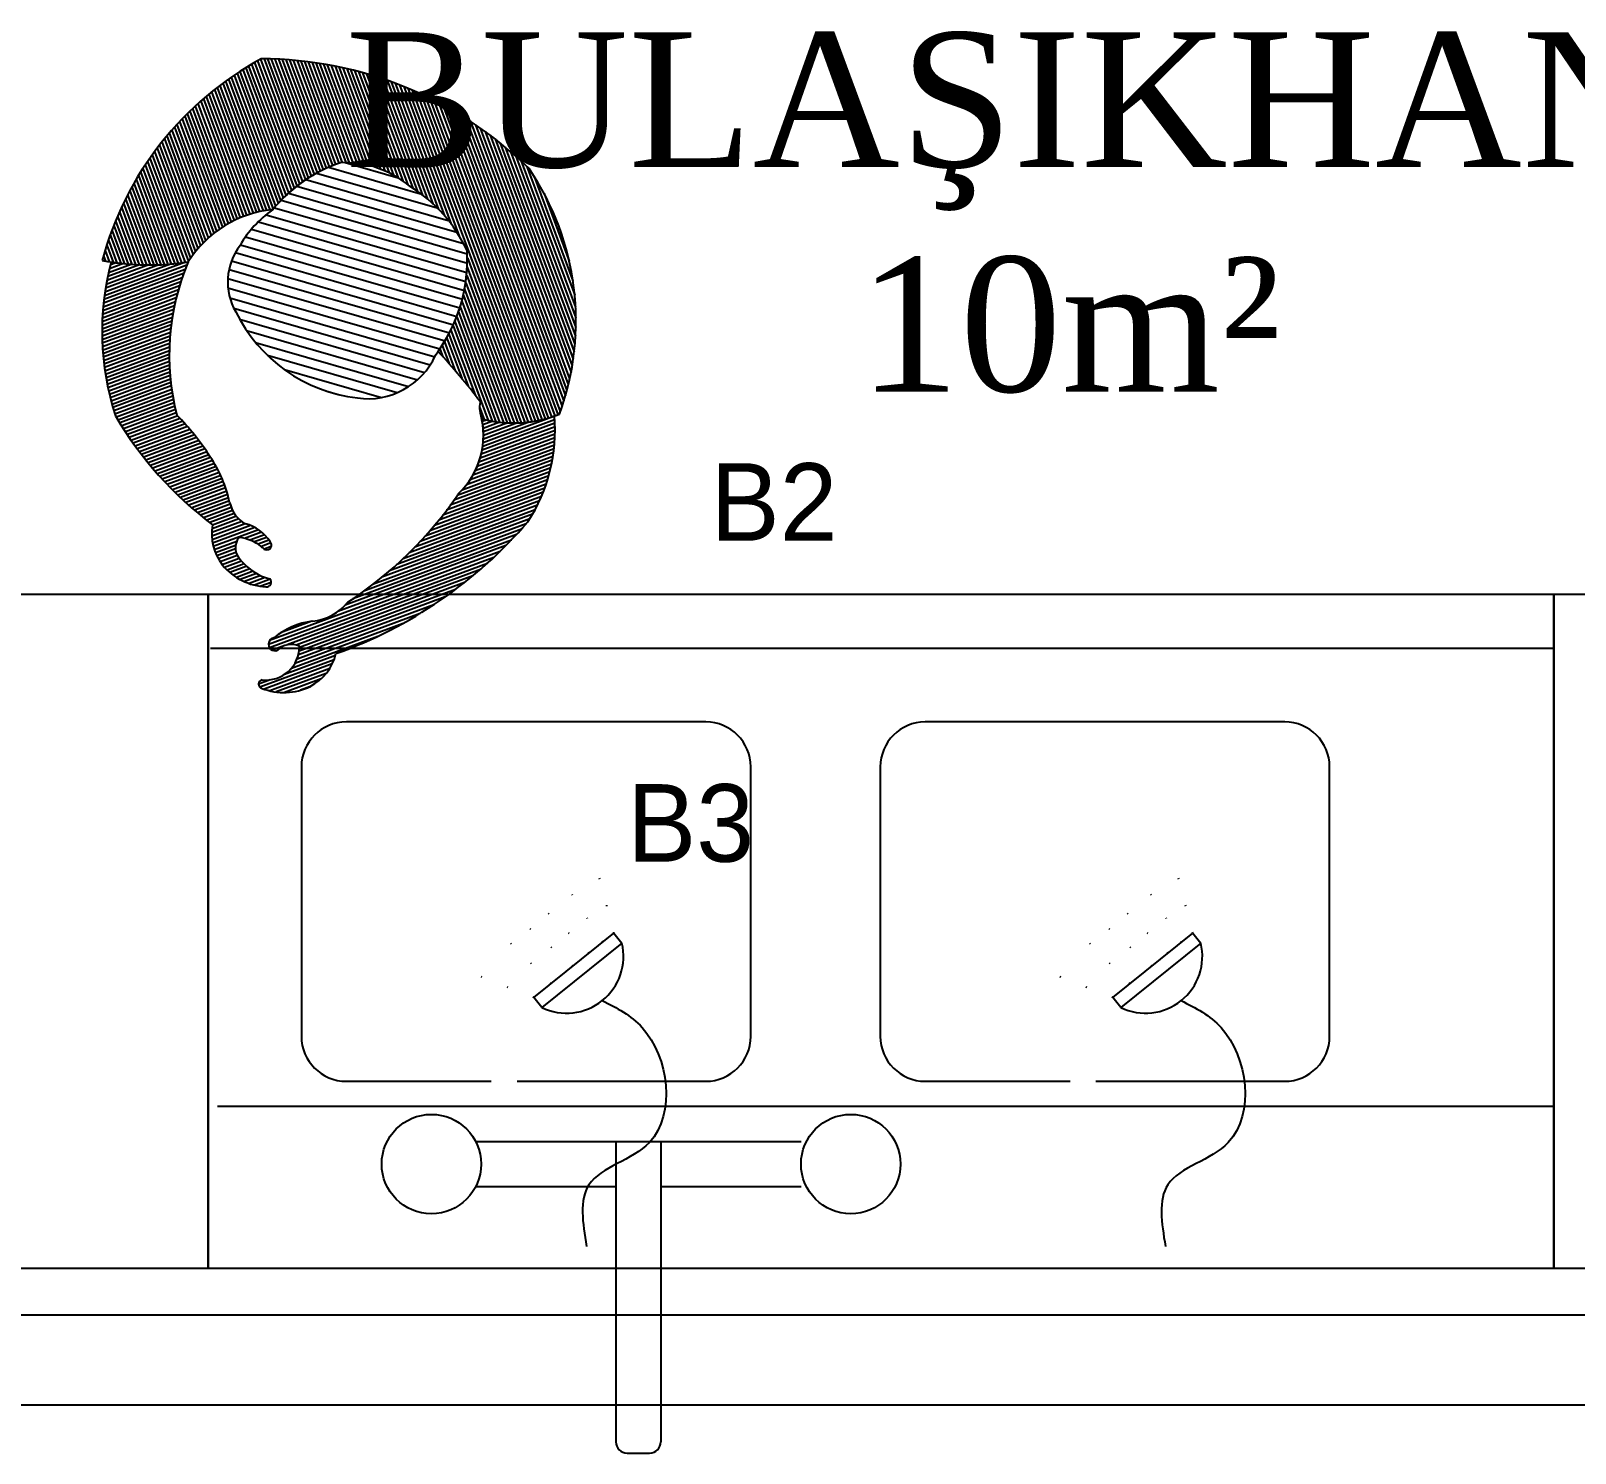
# Model space of a CAD drawing. Header units: millimetres. Extents: x 7703 to 14147, y -5820 to 95.
# Drawn here: x 12102.9 to 12274.7, y -4633.3 to -4474.9 of the extents above; entities that cross this region are included whole.
import ezdxf
from ezdxf.enums import TextEntityAlignment as Align

# ---------------------------------------------------------------- set-up
doc = ezdxf.new("R2010")
doc.units = ezdxf.units.MM
doc.linetypes.add('ACAD_ISO07W100', pattern=[3, 0, -3])
doc.linetypes.add('CONTINUA', pattern=[0])
for name, color, linetype in [('elux3d-ins-3D', 3, 'CONTINUA'), ('Kıtc-002 Çizgi', 7, 'Continuous'), ('TEFRIS', 13, 'Continuous'), ('tezgah', 1, 'Continuous')]:
    doc.layers.add(name, color=color, linetype=linetype)
doc.layers.add('mutfak ekipmanları', color=161, linetype='Continuous', lineweight=15)
doc.styles.get("Standard").update_dxf_attribs({"font": 'stylu.ttf', "height": 10})
doc.styles.add('TAKSİM', font='GOTHIC.TTF', dxfattribs={"height": 20})

# ---------------------------------------------------------------- blocks, each defined once
blk = doc.blocks.new('A$C074D4DC8')
at = {"color": 0, "linetype": 'Continuous'}
for p, q in [((152.28, 22.89), (149.89, 29.32)), ((152.66, 22.94), (150.25, 29.43)), ((153.04, 22.99), (150.61, 29.53)), ((153.43, 23.03), (150.98, 29.63)), ((153.81, 23.07), (151.34, 29.73)), ((154.2, 23.1), (151.71, 29.82)), ((154.59, 23.12), (152.07, 29.9)), ((154.99, 23.14), (152.44, 29.99)), ((155.38, 23.15), (152.82, 30.06)), ((155.78, 23.16), (153.19, 30.14)), ((156.18, 23.16), (153.56, 30.2)), ((156.58, 23.15), (153.94, 30.27)), ((156.98, 23.14), (154.32, 30.33)), ((157.39, 23.13), (154.7, 30.38)), ((157.8, 23.1), (155.08, 30.43)), ((158.21, 23.07), (155.46, 30.47)), ((158.62, 23.04), (155.85, 30.51)), ((159.04, 22.99), (156.24, 30.55)), ((159.46, 22.94), (156.62, 30.58)), ((159.88, 22.89), (157.02, 30.6)), ((160.3, 22.82), (157.41, 30.62)), ((160.73, 22.75), (157.8, 30.64)), ((161.16, 22.67), (158.2, 30.64)), ((161.59, 22.58), (158.6, 30.65)), ((162.03, 22.49), (159, 30.65)), ((162.47, 22.38), (159.4, 30.64)), ((162.91, 22.27), (159.81, 30.63)), ((163.35, 22.15), (160.21, 30.61)), ((163.8, 22.02), (160.62, 30.59)), ((164.25, 21.88), (161.03, 30.56)), ((164.71, 21.73), (161.45, 30.52)), ((165.17, 21.57), (161.86, 30.48)), ((165.63, 21.4), (162.28, 30.43)), ((166.1, 21.21), (162.7, 30.38)), ((166.41, 21.46), (163.12, 30.32)), ((166.23, 23.03), (163.55, 30.25)), ((166.15, 24.32), (163.97, 30.18)), ((166.13, 25.45), (164.4, 30.1)), ((166.15, 26.47), (164.84, 30.01)), ((166.2, 27.4), (165.27, 29.91)), ((166.28, 28.27), (165.71, 29.81)), ((166.38, 29.08), (166.15, 29.7)), ((149.03, 21.95), (146.92, 27.62)), ((149.32, 22.23), (147.24, 27.83)), ((149.66, 22.39), (147.56, 28.05)), ((150.03, 22.47), (147.89, 28.25)), ((150.4, 22.56), (148.21, 28.46)), ((150.77, 22.63), (148.54, 28.66)), ((151.15, 22.71), (148.86, 28.86)), ((151.52, 22.77), (149.19, 29.05)), ((151.9, 22.83), (149.53, 29.21)), ((146.91, 20.12), (144.72, 26.01)), ((147.21, 20.37), (145.03, 26.25)), ((147.52, 20.62), (145.34, 26.49)), ((147.83, 20.87), (145.66, 26.72)), ((148.13, 21.13), (145.97, 26.95)), ((148.43, 21.4), (146.29, 27.18)), ((148.73, 21.67), (146.6, 27.4)), ((144.69, 18.56), (142.59, 24.22)), ((145.01, 18.77), (142.89, 24.48)), ((145.33, 18.98), (143.19, 24.75)), ((145.65, 19.2), (143.49, 25.01)), ((145.97, 19.42), (143.8, 25.26)), ((146.28, 19.65), (144.1, 25.51)), ((146.59, 19.88), (144.41, 25.76)), ((142.7, 17.44), (140.81, 22.52)), ((143.04, 17.61), (141.11, 22.82)), ((143.38, 17.78), (141.4, 23.1)), ((143.71, 17.96), (141.69, 23.39)), ((144.04, 18.15), (141.99, 23.67)), ((144.36, 18.35), (142.29, 23.94)), ((140.59, 16.67), (139.1, 20.67)), ((140.95, 16.77), (139.38, 20.99)), ((141.3, 16.89), (139.67, 21.31)), ((141.66, 17.01), (139.95, 21.62)), ((142.01, 17.15), (140.24, 21.92)), ((142.36, 17.29), (140.52, 22.23)), ((138.79, 16.12), (137.72, 19)), ((139.13, 16.28), (137.99, 19.35)), ((139.49, 16.39), (138.27, 19.69)), ((139.86, 16.48), (138.54, 20.02)), ((140.22, 16.57), (138.82, 20.35)), ((133.46, 15.39), (132.76, 17.28)), ((133.78, 15.6), (133.08, 17.5)), ((134.13, 15.74), (133.4, 17.71)), ((134.51, 15.8), (133.74, 17.88)), ((134.91, 15.79), (134.08, 18.03)), ((135.36, 15.66), (134.43, 18.16)), ((136.66, 13.25), (134.79, 18.27)), ((136.9, 13.66), (135.16, 18.35)), ((137.13, 14.14), (135.54, 18.41)), ((137.31, 14.71), (135.93, 18.44)), ((137.57, 15.1), (136.33, 18.44)), ((137.85, 15.43), (136.74, 18.41)), ((138.15, 15.7), (137.16, 18.35)), ((138.46, 15.93), (137.45, 18.65)), ((132.04, 13.84), (131.35, 15.69)), ((132.3, 14.21), (131.61, 16.06)), ((132.58, 14.54), (131.88, 16.41)), ((132.86, 14.84), (132.17, 16.73)), ((133.16, 15.12), (132.46, 17.01)), ((131.34, 12.48), (130.67, 14.28)), ((131.55, 12.99), (130.88, 14.8)), ((131.79, 13.44), (131.11, 15.27)), ((136.1, 12.58), (135.51, 14.19)), ((136.39, 12.89), (135.69, 14.78)), ((121.71, 5.03), (118.9, 12.59)), ((122.18, 4.82), (119.12, 13.09)), ((119.94, 11.94), (119.46, 13.24)), ((132.91, -12.23), (123.87, 12.13)), ((130.79, 11.82), (130.36, 12.98)), ((131.14, 11.94), (130.49, 13.69)), ((134.79, 11.81), (134.49, 12.61)), ((135.18, 11.85), (134.78, 12.91)), ((135.49, 12.07), (135.05, 13.28)), ((135.8, 12.31), (135.29, 13.7)), ((120.04, 6.28), (118.54, 10.33)), ((120.66, 5.7), (118.59, 11.27)), ((121.2, 5.31), (118.72, 11.99)), ((122.64, 4.67), (120.53, 10.36)), ((123.64, 10.6), (123.24, 11.68)), ((132.22, -11.45), (123.52, 12.01)), ((133.58, -12.96), (124.32, 12)), ((126.47, 7.29), (125.17, 10.78)), ((124.78, -0.03), (121.22, 9.58)), ((126.23, -2.85), (121.76, 9.19)), ((127.34, -4.75), (122.25, 8.95)), ((128.3, -6.27), (122.71, 8.8)), ((129.18, -7.55), (123.14, 8.71)), ((129.99, -8.68), (123.55, 8.68)), ((130.77, -9.68), (123.82, 9.04)), ((131.51, -10.6), (123.85, 10.05)), ((119.16, 7.57), (118.8, 8.56)), ((134.24, -13.65), (127.54, 4.41)), ((134.88, -14.3), (128.24, 3.6)), ((135.51, -14.91), (128.96, 2.74)), ((136.12, -15.49), (129.81, 1.52)), ((136.73, -16.04), (130.6, 0.45)), ((137.32, -16.56), (131.36, -0.49)), ((137.87, -16.96), (132.07, -1.35)), ((138.38, -17.26), (132.77, -2.14)), ((138.88, -17.54), (133.43, -2.86)), ((139.38, -17.8), (134.09, -3.53)), ((139.86, -18.03), (134.72, -4.16)), ((140.34, -18.24), (135.34, -4.76)), ((140.82, -18.44), (135.95, -5.31)), ((141.28, -18.62), (136.54, -5.84)), ((141.74, -18.78), (137.13, -6.34)), ((142.2, -18.93), (137.7, -6.82)), ((142.65, -19.06), (138.27, -7.27)), ((143.09, -19.18), (138.83, -7.7)), ((143.53, -19.28), (139.38, -8.11)), ((143.96, -19.38), (139.93, -8.5)), ((144.4, -19.46), (140.47, -8.88)), ((144.82, -19.53), (141.07, -9.42)), ((145.24, -19.59), (141.65, -9.92)), ((145.66, -19.65), (142.2, -10.31)), ((146.08, -19.69), (142.72, -10.63)), ((146.49, -19.72), (143.22, -10.89)), ((146.9, -19.74), (143.7, -11.11)), ((147.3, -19.75), (144.16, -11.29)), ((147.71, -19.76), (144.62, -11.44)), ((148.1, -19.76), (145.06, -11.56)), ((148.5, -19.74), (145.5, -11.65)), ((148.89, -19.72), (145.92, -11.72)), ((149.28, -19.7), (146.34, -11.77)), ((148.67, -16.96), (146.75, -11.8)), ((148.55, -15.57), (147.15, -11.81)), ((148.56, -14.51), (147.55, -11.8)), ((148.63, -13.62), (147.94, -11.77)), ((148.74, -12.83), (148.33, -11.73)), ((148.87, -12.13), (148.7, -11.67)), ((149.09, -11.64), (149.08, -11.6))]:
    blk.add_line(p, q, dxfattribs=at)
at = {"color": 0}
for p, q in [((170.54, 29.34), (166.23, 27.74)), ((170.01, 29.54), (166.27, 28.16)), ((169.47, 29.74), (166.32, 28.57)), ((168.91, 29.94), (166.37, 28.99)), ((168.34, 30.12), (166.43, 29.41)), ((167.75, 30.31), (166.5, 29.84)), ((167.15, 30.48), (166.57, 30.27)), ((173.02, 28.26), (166.13, 25.7)), ((173.49, 28.03), (166.13, 25.3)), ((173.94, 27.8), (166.13, 24.9)), ((172.55, 28.48), (166.14, 26.11)), ((174.39, 27.57), (166.14, 24.51)), ((172.06, 28.7), (166.15, 26.51)), ((171.57, 28.92), (166.17, 26.92)), ((171.06, 29.13), (166.2, 27.33)), ((174.82, 27.33), (166.16, 24.11)), ((175.25, 27.09), (166.18, 23.72)), ((175.67, 26.84), (166.2, 23.33)), ((176.08, 26.6), (166.23, 22.94)), ((176.49, 26.35), (166.27, 22.56)), ((176.89, 26.1), (166.31, 22.17)), ((177.28, 25.84), (166.36, 21.79)), ((177.66, 25.58), (166.42, 21.41)), ((178.04, 25.32), (166.5, 21.04)), ((178.41, 25.06), (166.89, 20.79)), ((178.77, 24.8), (167.26, 20.52)), ((179.13, 24.53), (167.61, 20.25)), ((179.48, 24.26), (167.95, 19.98)), ((179.83, 23.99), (168.27, 19.7)), ((180.17, 23.71), (168.57, 19.41)), ((180.5, 23.44), (168.87, 19.12)), ((180.83, 23.16), (169.14, 18.82)), ((181.15, 22.88), (169.41, 18.52)), ((181.47, 22.6), (169.66, 18.21)), ((181.78, 22.31), (169.89, 17.9)), ((182.09, 22.03), (170.12, 17.58)), ((182.39, 21.74), (170.34, 17.26)), ((182.69, 21.45), (170.54, 16.94)), ((182.98, 21.16), (170.73, 16.61)), ((183.27, 20.86), (170.91, 16.28)), ((183.55, 20.57), (171.08, 15.94)), ((183.83, 20.27), (171.24, 15.6)), ((184.1, 19.97), (171.39, 15.26)), ((184.37, 19.67), (171.53, 14.91)), ((184.63, 19.37), (171.66, 14.56)), ((184.89, 19.07), (171.78, 14.2)), ((185.15, 18.76), (171.89, 13.84)), ((185.4, 18.45), (171.98, 13.47)), ((185.65, 18.15), (172.07, 13.11)), ((185.89, 17.84), (172.14, 12.73)), ((186.13, 17.52), (172.2, 12.36)), ((186.36, 17.21), (172.26, 11.98)), ((186.59, 16.9), (172.34, 11.61)), ((186.82, 16.58), (172.68, 11.33)), ((187.04, 16.26), (173, 11.05)), ((187.26, 15.94), (173.3, 10.77)), ((187.47, 15.62), (173.6, 10.48)), ((187.68, 15.3), (173.89, 10.18)), ((187.88, 14.98), (174.16, 9.88)), ((188.09, 14.65), (174.43, 9.58)), ((188.28, 14.33), (174.68, 9.28)), ((188.48, 14), (174.93, 8.97)), ((188.67, 13.67), (175.16, 8.66)), ((188.86, 13.34), (175.39, 8.34)), ((189.04, 13), (175.61, 8.02)), ((189.08, 12.62), (175.82, 7.7)), ((189.07, 12.22), (176.02, 7.37)), ((189.06, 11.81), (176.21, 7.05)), ((189.05, 11.41), (176.4, 6.71)), ((189.03, 11), (176.57, 6.38)), ((189.01, 10.59), (176.74, 6.04)), ((188.99, 10.19), (176.9, 5.7)), ((188.96, 9.77), (177.05, 5.36)), ((188.92, 9.36), (177.19, 5.01)), ((188.89, 8.95), (177.33, 4.66)), ((188.84, 8.53), (177.45, 4.31)), ((188.8, 8.12), (177.52, 3.93)), ((188.69, 7.28), (177.52, 3.13)), ((188.75, 7.7), (177.53, 3.53)), ((188.43, 5.58), (177.31, 1.45)), ((188.5, 6.01), (177.39, 1.88)), ((188.57, 6.43), (177.45, 2.3)), ((188.63, 6.86), (177.49, 2.72)), ((188.09, 3.85), (176.8, -0.34)), ((188.18, 4.29), (176.96, 0.12)), ((188.27, 4.72), (177.1, 0.58)), ((188.35, 5.15), (177.22, 1.02)), ((187.66, 2.09), (175.83, -2.29)), ((187.77, 2.54), (176.13, -1.78)), ((187.88, 2.98), (176.39, -1.29)), ((187.99, 3.42), (176.61, -0.81)), ((187.14, 0.3), (174.32, -4.46)), ((187.28, 0.75), (174.68, -3.92)), ((187.41, 1.2), (175.07, -3.38)), ((187.54, 1.65), (175.48, -2.82)), ((186.53, -1.53), (172.32, -6.8)), ((186.69, -1.07), (172.93, -6.17)), ((186.85, -0.61), (173.46, -5.58)), ((187, -0.15), (173.91, -5.01)), ((185.8, -3.4), (148.7, -17.17)), ((185.99, -2.93), (169.34, -9.1)), ((186.18, -2.46), (170.66, -8.21)), ((186.36, -1.99), (171.59, -7.47)), ((185.6, -3.87), (148.76, -17.54)), ((185.39, -4.35), (148.83, -17.92)), ((185.17, -4.83), (148.91, -18.29)), ((184.94, -5.31), (149, -18.65)), ((184.71, -5.8), (149.11, -19.01)), ((184.46, -6.29), (149.22, -19.37)), ((184.21, -6.79), (149.34, -19.73)), ((159.36, -8.41), (148.83, -12.31)), ((183.94, -7.29), (149.47, -20.08)), ((183.66, -7.79), (149.81, -20.35)), ((183.38, -8.3), (150.37, -20.54)), ((158.89, -8.18), (151.66, -10.87)), ((158.44, -7.95), (152.62, -10.11)), ((158, -7.71), (153.52, -9.38)), ((157.59, -7.47), (154.36, -8.66)), ((157.18, -7.22), (155.16, -7.97)), ((156.8, -6.96), (155.92, -7.29)), ((163.42, -9.7), (148.54, -15.22)), ((162.73, -9.56), (148.55, -14.82)), ((164.16, -9.83), (148.55, -15.62)), ((162.09, -9.4), (148.56, -14.42)), ((164.97, -9.93), (148.57, -16.01)), ((161.48, -9.22), (148.59, -14.01)), ((165.87, -9.99), (148.6, -16.4)), ((160.91, -9.03), (148.63, -13.59)), ((166.91, -10.01), (148.64, -16.79)), ((160.37, -8.83), (148.68, -13.17)), ((159.85, -8.63), (148.75, -12.75)), ((183.08, -8.81), (150.95, -20.73)), ((182.76, -9.32), (151.55, -20.91)), ((182.44, -9.84), (152.17, -21.08)), ((150.31, -11.37), (148.93, -11.88)), ((182.1, -10.37), (152.81, -21.24)), ((181.75, -10.9), (153.47, -21.39)), ((181.38, -11.44), (154.17, -21.54)), ((180.99, -11.98), (154.89, -21.67)), ((180.58, -12.53), (155.65, -21.78)), ((180.16, -13.09), (156.45, -21.89)), ((179.71, -13.66), (157.3, -21.97)), ((179.24, -14.23), (158.21, -22.04)), ((178.75, -14.81), (159.18, -22.07)), ((178.23, -15.41), (160.24, -22.08)), ((177.68, -16.01), (161.42, -22.04)), ((177.09, -16.63), (162.76, -21.95)), ((175.99, -17.44), (164.37, -21.75)), ((174.07, -18.55), (166.55, -21.34))]:
    blk.add_line(p, q, dxfattribs=at)
at = {"color": 247, "linetype": 'Continuous'}
for p, q in [((161.33, 15.99), (155.02, -5.87)), ((162.49, 16.43), (155.92, -6.37)), ((163.59, 16.63), (156.79, -6.95)), ((164.64, 16.65), (157.67, -7.52)), ((165.64, 16.51), (158.57, -8.02)), ((166.6, 16.23), (159.48, -8.46)), ((167.52, 15.81), (160.41, -8.85)), ((158.83, 14.56), (153.35, -4.45)), ((160.1, 15.34), (154.16, -5.24)), ((168.39, 15.24), (161.35, -9.18)), ((169.27, 14.67), (162.31, -9.46)), ((170.12, 14.01), (163.29, -9.68)), ((156.08, 12.25), (151.92, -2.21)), ((157.5, 13.57), (152.59, -3.47)), ((170.94, 13.25), (164.28, -9.84)), ((171.73, 12.37), (165.29, -9.95)), ((154.5, 10.35), (151.38, -0.44)), ((172.51, 11.47), (166.32, -10.01)), ((173.34, 10.73), (167.36, -10)), ((174.14, 9.91), (168.53, -9.57)), ((174.92, 8.98), (169.78, -8.83)), ((175.66, 7.95), (171.09, -7.88)), ((152.13, 5.75), (151.69, 4.24)), ((176.36, 6.78), (172.5, -6.63)), ((177.02, 5.43), (174.06, -4.81)), ((177.53, 3.6), (175.82, -2.32))]:
    blk.add_line(p, q, dxfattribs=at)
at = {"linetype": 'ACAD_ISO07W100'}
for p, q in [((84.57, -17.4), (87.02, -11.13)), ((86.12, -19.32), (90.93, -14.5)), ((88.07, -21.75), (92.41, -16.79)), ((89.51, -23.53), (94.29, -18.67)), ((90.75, -25.07), (96.71, -21.23)), ((91.75, -26.32), (98.33, -24.6)), ((84.57, -81.82), (87.02, -75.55)), ((86.12, -83.74), (90.93, -78.92)), ((88.07, -86.17), (92.41, -81.21)), ((89.51, -87.95), (94.29, -83.09)), ((90.75, -89.49), (96.71, -85.65)), ((91.75, -90.74), (98.33, -89.02))]:
    blk.add_line(p, q, dxfattribs=at)
for p, q in [((83.46, -18.29), (84.57, -17.4)), ((90.64, -27.2), (83.46, -18.29)), ((84.57, -17.4), (91.75, -26.32)), ((91.75, -26.32), (90.64, -27.2)), ((83.46, -82.71), (84.57, -81.82)), ((84.57, -81.82), (91.75, -90.74)), ((90.64, -91.62), (83.46, -82.71)), ((91.75, -90.74), (90.64, -91.62))]:
    blk.add_line(p, q)
at = {"color": 171}
blk.add_line((129.43, -165.93), (129.43, -130.92), dxfattribs=at)
at = {"color": 40, "linetype": 'Continuous'}
for centre, radius, start, end in [((158.7, 0.86), 29.79, 74.8884, 108.3058), ((158.7, 0.86), 29.79, 74.8884, 108.3058), ((193.33, 25.36), 27.2, 170.9963, 189.0974), ((169.96, -6.21), 40.93, 120.2534, 143.1349), ((156.06, -3.68), 26.84, 67.1839, 104.3498), ((129.78, 42.13), 27.89, 302.5998, 314.7345), ((137.06, 12.05), 6.77, 129.9286, 177.0635), ((136.17, 12.88), 5.56, 79.158, 128.3146), ((136.73, 30.43), 14.29, 281.902, 304.4157), ((134.63, 13.95), 1.86, 51.2509, 137.9542), ((140.38, 12.98), 3.52, 103.7714, 150.7848), ((139.78, 15.88), 0.575, 99.9775, 113.8725), ((137.36, 10.27), 6.42, 129.8627, 164.6012), ((130.84, 15.95), 4.98, 322.6855, 353.5772), ((132.89, 15.81), 4.56, 302.3055, 345.9011), ((125.3, 10.41), 6.77, 158.6575, 205.7924), ((119.46, 12.76), 0.474, 6.5463, 166.4217), ((123.65, 12.41), 3.73, 173.7999, 270.5093), ((123.91, 11.4), 0.729, 10.9968, 202.4157), ((130.81, 12.33), 0.511, 171.6923, 315.6461), ((134.94, 12.32), 0.531, 161.57, 316.5268), ((135.4, 12.05), 1.06, 123.9779, 155.6385), ((121.8, 9.6), 2.09, 333.8375, 46.6134), ((117.79, 6.06), 8.76, 7.6918, 38.7144), ((124.15, 10.03), 5.56, 207.4064, 256.5629), ((132.24, 7.79), 5.79, 185.526, 231.0019), ((170.56, 21.66), 50.65, 199.6567, 229.2937), ((165.13, 27.07), 43.6, 213.0605, 235.834), ((147.15, -2.87), 8.93, 223.3265, 283.9023), ((147.15, -2.87), 8.93, 223.3265, 285.8629), ((162.27, -15.13), 13.73, 165.5672, 199.4256), ((150.22, -13.8), 2.44, 112.1544, 120.5713), ((147.73, -1), 18.76, 237.049, 274.8769), ((147.73, -1), 18.76, 237.049, 274.8769)]:
    blk.add_arc(centre, radius, start, end, dxfattribs=at)
at = {"color": 9, "linetype": 'Continuous'}
for centre, radius, start, end in [((193.33, 25.36), 27.2, 168.8524, 189.0974), ((157.39, -4.18), 36.01, 28.3742, 75.1214), ((159.88, 10.47), 12.47, 5.4244, 58.0873), ((168.58, 0.19), 17.37, 116.2311, 173.2547), ((164.24, 9.98), 6.68, 52.5939, 119.9837), ((162.05, 4.47), 12.5, 35.2614, 59.9637), ((146.49, 12.99), 42.59, 315.4809, 359.9175), ((162.1, -1), 16.24, 18.3354, 51.1316), ((166.27, 3.64), 11.26, 319.7433, 2.3966), ((159.46, 1.04), 8.22, 171.6736, 245.7683), ((160.76, 5.07), 16.58, 294.7366, 328.3153), ((110.55, 42.33), 67.23, 306.8588, 313.1065), ((166.68, 7.53), 17.53, 234.4996, 273.3125), ((162.27, -15.13), 13.73, 165.5672, 201.9303), ((150.22, -13.8), 2.44, 74.1707, 120.5713), ((159.89, 8.13), 30.22, 249.9585, 304.1543)]:
    blk.add_arc(centre, radius, start, end, dxfattribs=at)
at = {"color": 32, "linetype": 'Continuous'}
for centre, radius, start, end in [((162.1, -1), 16.24, 18.3354, 51.3162), ((166.27, 3.64), 11.26, 319.7433, 2.3966), ((160.76, 5.07), 16.58, 294.7366, 328.3153), ((166.68, 7.53), 17.53, 232.8552, 273.3125)]:
    blk.add_arc(centre, radius, start, end, dxfattribs=at)
for centre in [(89.16, -21.05), (89.16, -85.47)]:
    blk.add_arc(centre, 6.33, 154.1441, 283.52)
for points in [[(84.23, -25.02), (81.23, -29.46), (68.44, -30.26), (63.73, -23.53), (56.87, -23.26)], [(84.23, -89.44), (81.23, -93.88), (68.44, -94.68), (63.73, -87.95), (56.87, -87.68)]]:
    blk.add_spline(points, degree=3)
at = {"layer": 'TEFRIS'}
for p, q in [((63.53, -10.93), (63.53, -26.54)), ((68.53, -10.93), (68.53, -47.14)), ((68.53, -26.54), (35.09, -26.54)), ((33.84, -27.79), (33.84, -30.29)), ((68.53, -31.54), (35.09, -31.54)), ((63.53, -31.54), (63.53, -47.14))]:
    blk.add_line(p, q, dxfattribs=at)
for centre, major_axis, start_param, end_param in [((66.03, -6), (-3.91, 3.91), 5.497787, 11.780972), ((35.09, -27.79), (-0.884, -0.884), 3.926991, 5.497787), ((35.09, -30.29), (-0.884, 0.884), 0.785398, 2.356194), ((66.03, -52.67), (-3.91, 3.91), 5.497787, 11.780972)]:
    blk.add_ellipse(centre, major_axis=major_axis, ratio=1, start_param=start_param, end_param=end_param, dxfattribs=at)
at = {"layer": 'tezgah', "color": 171}
for p, q in [((54.43, 93.82), (54.43, 18.82)), ((129.43, 18.82), (129.43, 93.82)), ((129.43, 18.82), (54.43, 18.82)), ((54.43, 18.82), (54.43, -130.92)), ((54.43, 18.82), (129.43, 18.82)), ((72.43, -130.92), (72.43, 17.81)), ((123.43, -130.92), (123.43, 18.57)), ((129.43, -130.92), (129.43, 18.82)), ((54.43, -130.92), (129.43, -130.92)), ((129.43, -130.92), (54.43, -130.92)), ((54.43, -130.92), (54.43, -142.09))]:
    blk.add_line(p, q, dxfattribs=at)
at = {"layer": 'tezgah'}
for p, q in [((110.25, 8.46), (80.25, 8.46)), ((75.25, 3.46), (75.25, -12.65)), ((115.25, -36.54), (115.25, 3.46)), ((75.25, -15.54), (75.25, -36.54)), ((80.25, -41.54), (110.25, -41.54)), ((110.25, -55.96), (80.25, -55.96)), ((75.25, -60.96), (75.25, -77.07)), ((115.25, -100.96), (115.25, -60.96)), ((75.25, -79.96), (75.25, -100.96)), ((80.25, -105.96), (110.25, -105.96))]:
    blk.add_line(p, q, dxfattribs=at)
for centre, start, end in [((80.25, 3.46), 90, 180), ((110.25, 3.46), 0, 90), ((80.25, -36.54), 180, 270), ((110.25, -36.54), 270, 0), ((80.25, -60.96), 90, 180), ((110.25, -60.96), 0, 90), ((80.25, -100.96), 180, 270), ((110.25, -100.96), 270, 0)]:
    blk.add_arc(centre, 5, start, end, dxfattribs=at)
at = {"layer": 'elux3d-ins-3D', "color": 171, "flags": 9}
for tag, p in [('ANGOLO', (133.61, -173.18)), ('DIST', (133.61, -174.68))]:
    blk.add_attdef(tag, p, '', height=1, rotation=180, dxfattribs=at)

msp = doc.modelspace()

# ---------------------------------------------------------------- linework, layer by layer
at = {"layer": 'Kıtc-002 Çizgi'}
for p, q in [((11943.89, -4617.9), (12364.67, -4617.9)), ((11943.89, -4627.9), (12364.67, -4627.9))]:
    msp.add_line(p, q, dxfattribs=at)

# ---------------------------------------------------------------- block references
at = {"color": 31, "rotation": 90.00000000000001}
msp.add_blockref('A$C074D4DC8', (12141.46, -4667.14), dxfattribs=at)

# ---------------------------------------------------------------- texts
at = {"style": 'TAKSİM'}
for s, p in [('B2', (12185.58, -4531.72)), ('B3', (12176.3, -4567.45))]:
    msp.add_text(s, height=8.64, dxfattribs=at).set_placement(p, align=Align.CENTER)
at = {"layer": 'mutfak ekipmanları', "insert": (12218.47, -4475.11), "char_height": 15, "width": 378.4061, "attachment_point": 2}
msp.add_mtext('{\\fTimes New Roman|b0|i0|c162|p18;BULAŞIKHANE\\P10m²}', dxfattribs=at)

doc.saveas('drawing.dxf')
